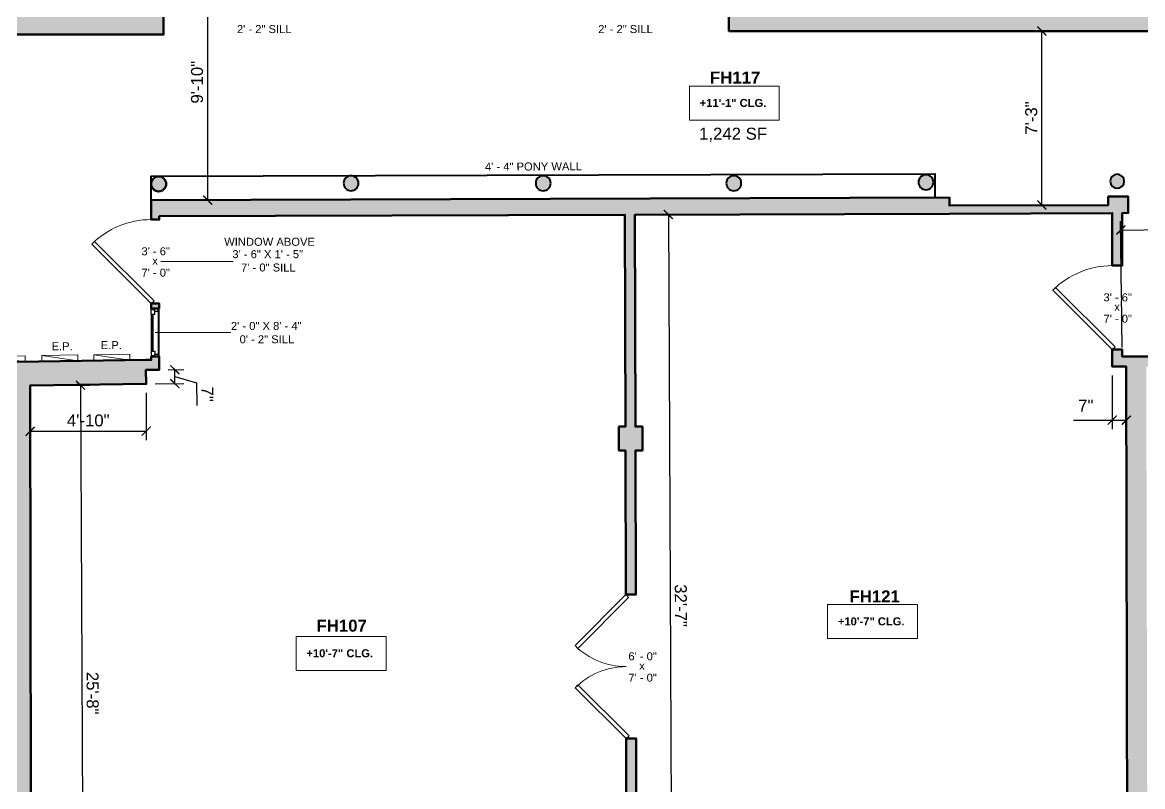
# Model space of a CAD drawing. Header units: inches. Extents: x -2078 to 106214, y -964 to 6385.
# Drawn here: x 79862 to 80421, y 3820 to 4202 of the extents above; entities that cross this region are included whole.
import ezdxf

# ---------------------------------------------------------------- set-up
doc = ezdxf.new("R2010")
doc.units = ezdxf.units.IN
doc.header["$MEASUREMENT"] = 0
for name, color, linetype, lineweight in [('A-ANNO', 2, 'Continuous', 5), ('A-ANNO-DIMS', 1, 'Continuous', 9), ('A-COLS', 3, 'Continuous', 9), ('A-DETAIL-3', 40, 'Continuous', 15), ('A-DOOR', 1, 'Continuous', 18), ('A-EQPT', 150, 'Continuous', 9), ('A-GLAZ', 2, 'Continuous', 30), ('A-WALL', 3, 'Continuous', 40), ('A-WINDOWS', 2, 'Continuous', 18)]:
    doc.layers.add(name, color=color, linetype=linetype, lineweight=lineweight)
doc.layers.add('A-HATCH', color=9, linetype='Continuous')
doc.styles.add('Arial', font='arial.ttf')
doc.styles.add('Arial_1', font='arial.ttf', dxfattribs={"height": 0.0625})
doc.styles.add('Arial_2', font='arial.ttf', dxfattribs={"height": 3})
doc.styles.add('Arial_B', font='arialbd.ttf', dxfattribs={"height": 4.5})
doc.styles.add('Arial_B_1', font='arialbd.ttf', dxfattribs={"height": 3})
doc.styles.add('JC', font='arial.ttf', dxfattribs={"height": 0.125})
doc.dimstyles.new('JC-DIMS', dxfattribs={"dimtxt": 0.125, "dimasz": 0.09375, "dimexe": 0.09375, "dimexo": 0.09375, "dimgap": 0.046875, "dimtad": 1, "dimdec": 1, "dimzin": 0, "dimdsep": 46, "dimlunit": 4, "dimtxsty": 'JC', "dimblk": 'ARCHTICK', "dimcen": 0.09, "dimclrd": 1, "dimclre": 1, "dimclrt": 256, "dimadec": 0, "dimazin": 0, "dimtfac": 1, "dimtdec": 1, "dimtofl": 0, "dimtmove": 1, "dimatfit": 3, "dimfxl": 1, "dimtolj": 1, "dimtzin": 0, "dimarcsym": 0})

# ---------------------------------------------------------------- blocks, each defined once
blk = doc.blocks.new('JC_COLUMN ROUND - COLUMN - ROUND-1489768-1ST FLOOR EXISTING MAIN FLOOR PLAN _FELDMAN HALL_')
at = {"layer": 'A-HATCH'}
blk.add_hatch(color=256, dxfattribs=at).paths.add_polyline_path([(-0.65, -3.69), (0.65, -3.69), (1.87, -3.25), (2.87, -2.41), (3.52, -1.28), (3.75, 0), (3.57, 1.16), (3.03, 2.2), (2.2, 3.03), (1.16, 3.57), (0, 3.75), (-1.16, 3.57), (-2.2, 3.03), (-3.03, 2.2), (-3.57, 1.16), (-3.75, 0), (-3.52, -1.28), (-2.87, -2.41), (-1.88, -3.25)])
at = {"layer": 'A-COLS', "lineweight": 40}
for start, end in [(90, 180), (180, 360), (360, 90)]:
    blk.add_arc((0, 0), 3.75, start, end, dxfattribs=at)
blk = doc.blocks.new('JC_COLUMN ROUND - COLUMN - ROUND-1489767-1ST FLOOR EXISTING MAIN FLOOR PLAN _FELDMAN HALL_')
at = {"layer": 'A-HATCH'}
blk.add_hatch(color=256, dxfattribs=at).paths.add_polyline_path([(-0.61, -3.45), (0.61, -3.45), (1.75, -3.03), (2.68, -2.25), (3.29, -1.2), (3.5, 0), (3.33, 1.08), (2.83, 2.06), (2.06, 2.83), (1.08, 3.33), (0, 3.5), (-1.08, 3.33), (-2.06, 2.83), (-2.83, 2.06), (-3.33, 1.08), (-3.5, 0), (-3.29, -1.2), (-2.68, -2.25), (-1.75, -3.03)])
at = {"layer": 'A-COLS', "lineweight": 40}
for start, end in [(90, 180), (180, 360), (360, 90)]:
    blk.add_arc((0, 0), 3.5, start, end, dxfattribs=at)
blk = doc.blocks.new('JC_SINGLE DOOR-NO TRIM - SINGLE DOOR-1513200-1ST FLOOR EXISTING MAIN FLOOR PLAN _FELDMAN HALL_')
at = {"layer": 'A-DOOR', "lineweight": 30}
for p, q in [((-10.11, -30.78), (19.59, -1.09)), ((21, -2.5), (-8.7, -32.2)), ((19.59, -1.09), (21, -2.5)), ((-8.7, -32.2), (-10.11, -30.78))]:
    blk.add_line(p, q, dxfattribs=at)
at = {"layer": 'A-DOOR', "lineweight": 9}
blk.add_arc((21, -2.5), 42, 180, 225, dxfattribs=at)
blk = doc.blocks.new('JC_SINGLE DOOR-NO TRIM - SINGLE DOOR-1513298-1ST FLOOR EXISTING MAIN FLOOR PLAN _FELDMAN HALL_')
at = {"layer": 'A-DOOR', "lineweight": 30}
for p, q in [((-10.11, -30.28), (19.59, -0.59)), ((21, -2), (-8.7, -31.7)), ((19.59, -0.59), (21, -2)), ((-8.7, -31.7), (-10.11, -30.28))]:
    blk.add_line(p, q, dxfattribs=at)
at = {"layer": 'A-DOOR', "lineweight": 9}
blk.add_arc((21, -2), 42, 180, 225, dxfattribs=at)
blk = doc.blocks.new('JC_FIXED WINDOW - MUNTIN - FIXED WINDOW-1513386-1ST FLOOR EXISTING MAIN FLOOR PLAN _FELDMAN HALL_')
at = {"layer": 'A-GLAZ'}
for p, q in [((-12, 2), (-12, -2)), ((-9.25, 2), (-12, 2)), ((-11.5, 2), (-11.5, 0.25)), ((-11.5, 0.25), (-10.75, 0.25)), ((-9.25, 0.25), (-10.75, 0.25)), ((-10.75, 0.25), (-10.75, -1.5)), ((-9.25, 2), (-9.25, 0.25)), ((9.25, 2), (12, 2)), ((9.25, 2), (9.25, 0.25)), ((9.25, 0.25), (11.5, 0.25)), ((10.75, 0.25), (10.75, -1.5)), ((11.5, 2), (11.5, 0.25)), ((12, 2), (12, -2)), ((-12, -1.5), (-10.75, -1.5)), ((10.75, -1.5), (12, -1.5))]:
    blk.add_line(p, q, dxfattribs=at)
at = {"layer": 'A-GLAZ', "lineweight": 9}
for p, q in [((9.25, 2), (-9.25, 2)), ((10.75, -1.5), (-10.75, -1.5))]:
    blk.add_line(p, q, dxfattribs=at)
at = {"layer": 'A-GLAZ', "lineweight": 40}
blk.add_line((-9.25, 1.12), (9.25, 1.12), dxfattribs=at)
at = {"layer": 'A-WINDOWS'}
for p, q in [((12, 2), (-12, 2)), ((-12, -2), (12, -2))]:
    blk.add_line(p, q, dxfattribs=at)
blk = doc.blocks.new('JC_DOUBLE DOOR - DOUBLE DOOR-1513580-1ST FLOOR EXISTING MAIN FLOOR PLAN _FELDMAN HALL_')
at = {"layer": 'A-DOOR', "lineweight": 30}
for p, q in [((-36, 2.5), (-10.54, 27.96)), ((-9.13, 26.54), (-34.59, 1.09)), ((-10.54, 27.96), (-9.13, 26.54)), ((10.54, 27.96), (9.13, 26.54)), ((9.13, 26.54), (34.59, 1.09)), ((36, 2.5), (10.54, 27.96)), ((-34.59, 1.09), (-36, 2.5)), ((34.59, 1.09), (36, 2.5))]:
    blk.add_line(p, q, dxfattribs=at)
at = {"layer": 'A-DOOR', "lineweight": 9}
for centre, start, end in [((-36, 2.5), 0, 45), ((36, 2.5), 135, 180)]:
    blk.add_arc(centre, 36, start, end, dxfattribs=at)
blk = doc.blocks.new('Electrical Panel - Power Panel-1543207-1ST FLOOR EXISTING MAIN FLOOR PLAN _FELDMAN HALL_')
at = {"layer": 'A-EQPT'}
for p, q in [((-15.96, 9), (2.04, 6)), ((-15.96, 9), (2.04, 9)), ((-15.96, 6), (-15.96, 9)), ((2.04, 6), (2.04, 9))]:
    blk.add_line(p, q, dxfattribs=at)
blk = doc.blocks.new('_ArchTick')
at = {"color": 0, "linetype": 'ByBlock', "const_width": 0.15}
blk.add_lwpolyline([(-0.5, -0.5), (0.5, 0.5)], dxfattribs=at)
blk = doc.blocks.new('*D2994')
at = {"layer": 'A-ANNO-DIMS', "color": 1, "lineweight": -2, "transparency": 16777216}
for p, q in [((79934.39, 4028.22), (79942.14, 4028.31)), ((79937.72, 4021.26), (79937.64, 4028.25)), ((79937.68, 4024.76), (79948.59, 4021.62)), ((79927.89, 4021.14), (79942.22, 4021.31)), ((79948.59, 4021.62), (79948.72, 4010.27))]:
    blk.add_line(p, q, dxfattribs=at)
at = {"layer": 'Defpoints', "color": 0, "transparency": 16777216}
for p in [(79929.89, 4028.17), (79937.64, 4028.25), (79923.39, 4021.09)]:
    blk.add_point(p, dxfattribs=at)
at = {"layer": 'A-ANNO-DIMS', "color": 1, "lineweight": -2, "transparency": 16777216, "xscale": 4.5, "yscale": 4.5, "zscale": 4.5}
for p, rotation in [((79937.64, 4028.25), 90.65053247499944), ((79937.72, 4021.26), 270.6505324749995)]:
    blk.add_blockref('_ArchTick', p, dxfattribs=dict(at, rotation=rotation))
at = {"layer": 'A-ANNO-DIMS', "color": 2, "transparency": 16777216, "insert": (79953.91, 4016), "char_height": 6, "width": 0.4008, "attachment_point": 5, "rotation": 270.6505, "style": 'JC'}
blk.add_mtext('\\A1;7"', dxfattribs=at)
blk = doc.blocks.new('*D2996')
at = {"layer": 'A-ANNO-DIMS', "color": 1, "lineweight": -2, "transparency": 16777216}
for p, q in [((79923.39, 4016.59), (79923.43, 3993.07)), ((79865.42, 3998.63), (79865.43, 3992.97)), ((79865.43, 3997.47), (79923.43, 3997.57))]:
    blk.add_line(p, q, dxfattribs=at)
at = {"layer": 'Defpoints', "color": 0, "transparency": 16777216}
for p in [(79923.39, 4021.09), (79865.42, 4003.13), (79923.43, 3997.57)]:
    blk.add_point(p, dxfattribs=at)
at = {"layer": 'A-ANNO-DIMS', "color": 1, "lineweight": -2, "transparency": 16777216, "xscale": 4.5, "yscale": 4.5, "zscale": 4.5}
for p, rotation in [((79865.43, 3997.47), 180.0969251615329), ((79923.43, 3997.57), 0.09692516153287654)]:
    blk.add_blockref('_ArchTick', p, dxfattribs=dict(at, rotation=rotation))
at = {"layer": 'A-ANNO-DIMS', "color": 2, "transparency": 16777216, "insert": (79894.42, 4002.83), "char_height": 6, "width": 0.4874, "attachment_point": 5, "rotation": 0.0969, "style": 'JC'}
blk.add_mtext('\\A1;4\'-10"', dxfattribs=at)
blk = doc.blocks.new('*D2998')
at = {"layer": 'A-ANNO-DIMS', "color": 1, "lineweight": -2, "transparency": 16777216}
for p, q in [((80406.07, 4025.26), (80406.07, 3998.53)), ((80413.07, 4025.26), (80413.07, 3998.53)), ((80386.78, 4003.03), (80406.07, 4003.03)), ((80406.07, 4003.03), (80413.07, 4003.03))]:
    blk.add_line(p, q, dxfattribs=at)
at = {"layer": 'Defpoints', "color": 0, "transparency": 16777216}
for p in [(80406.07, 4029.76), (80413.07, 4029.76), (80413.07, 4003.03)]:
    blk.add_point(p, dxfattribs=at)
at = {"layer": 'A-ANNO-DIMS', "color": 1, "lineweight": -2, "transparency": 16777216, "xscale": 4.5, "yscale": 4.5, "zscale": 4.5, "rotation": 180}
blk.add_blockref('_ArchTick', (80406.07, 4003.03), dxfattribs=at)
at = {"layer": 'A-ANNO-DIMS', "color": 1, "lineweight": -2, "transparency": 16777216, "xscale": 4.5, "yscale": 4.5, "zscale": 4.5}
blk.add_blockref('_ArchTick', (80413.07, 4003.03), dxfattribs=at)
at = {"layer": 'A-ANNO-DIMS', "color": 2, "transparency": 16777216, "insert": (80389.03, 4013.28), "char_height": 6, "width": 0.4008, "attachment_point": 1, "line_spacing_factor": 0.941778, "style": 'JC'}
blk.add_mtext('\\A1;7"', dxfattribs=at)
blk = doc.blocks.new('JC- existing door Tag_quad - JC- existing door Tag_quad-839775-1ST FLOOR EXISTING MAIN FLOOR PLAN _FELDMAN HALL_')
at = {"layer": 'A-ANNO', "insert": (-0.0234, 0.0378), "char_height": 0.0625, "width": 0.0505, "attachment_point": 1, "style": 'Arial_1', "bg_fill": 3, "box_fill_scale": 1.25, "bg_fill_color": 256, "bg_fill_true_color": 13158600, "bg_fill_transparency": 0}
blk.add_mtext('x', dxfattribs=at)
blk = doc.blocks.new('*D3004')
at = {"layer": 'A-ANNO-DIMS', "color": 1, "lineweight": -2, "transparency": 16777216}
for p, q in [((79952.95, 4230.95), (79958.61, 4230.95)), ((79954.11, 4112.95), (79954.11, 4230.95)), ((79930.39, 4112.95), (79958.61, 4112.95))]:
    blk.add_line(p, q, dxfattribs=at)
at = {"layer": 'Defpoints', "color": 0, "transparency": 16777216}
for p in [(79948.45, 4230.95), (79954.11, 4230.95), (79925.89, 4112.95)]:
    blk.add_point(p, dxfattribs=at)
at = {"layer": 'A-ANNO-DIMS', "color": 1, "lineweight": -2, "transparency": 16777216, "xscale": 4.5, "yscale": 4.5, "zscale": 4.5}
for p, rotation in [((79954.11, 4230.95), 90), ((79954.11, 4112.95), 270)]:
    blk.add_blockref('_ArchTick', p, dxfattribs=dict(at, rotation=rotation))
at = {"layer": 'A-ANNO-DIMS', "color": 2, "transparency": 16777216, "insert": (79948.8, 4171.95), "char_height": 6, "width": 0.4874, "attachment_point": 5, "rotation": 90, "style": 'JC'}
blk.add_mtext('\\A1;9\'-10"', dxfattribs=at)
blk = doc.blocks.new('*D3006')
at = {"layer": 'A-ANNO-DIMS', "color": 1, "lineweight": -2, "transparency": 16777216}
for p, q in [((80369.78, 4197.54), (80375.43, 4197.54)), ((80370.93, 4110.54), (80370.93, 4197.54)), ((80399.57, 4110.54), (80366.43, 4110.54))]:
    blk.add_line(p, q, dxfattribs=at)
at = {"layer": 'Defpoints', "color": 0, "transparency": 16777216}
for p in [(80365.28, 4197.54), (80370.93, 4197.54), (80404.07, 4110.54)]:
    blk.add_point(p, dxfattribs=at)
at = {"layer": 'A-ANNO-DIMS', "color": 1, "lineweight": -2, "transparency": 16777216, "xscale": 4.5, "yscale": 4.5, "zscale": 4.5}
for p, rotation in [((80370.93, 4197.54), 90), ((80370.93, 4110.54), 270)]:
    blk.add_blockref('_ArchTick', p, dxfattribs=dict(at, rotation=rotation))
at = {"layer": 'A-ANNO-DIMS', "color": 2, "transparency": 16777216, "insert": (80365.62, 4154.04), "char_height": 6, "width": 0.4008, "attachment_point": 5, "rotation": 90, "style": 'JC'}
blk.add_mtext('\\A1;7\'-3"', dxfattribs=at)
blk = doc.blocks.new('*D3008')
at = {"layer": 'A-ANNO-DIMS', "color": 1, "lineweight": -2, "transparency": 16777216}
for p, q in [((80172.03, 4105.72), (80188.77, 4105.8)), ((80184.27, 4105.78), (80186.08, 3714.78)), ((80187.23, 3714.79), (80181.58, 3714.76))]:
    blk.add_line(p, q, dxfattribs=at)
at = {"layer": 'Defpoints', "color": 0, "transparency": 16777216}
for p in [(80167.53, 4105.7), (80186.08, 3714.78), (80191.73, 3714.81)]:
    blk.add_point(p, dxfattribs=at)
at = {"layer": 'A-ANNO-DIMS', "color": 1, "lineweight": -2, "transparency": 16777216, "xscale": 4.5, "yscale": 4.5, "zscale": 4.5}
for p, rotation in [((80184.27, 4105.78), 90.26532806930128), ((80186.08, 3714.78), 270.2653280693013)]:
    blk.add_blockref('_ArchTick', p, dxfattribs=dict(at, rotation=rotation))
at = {"layer": 'A-ANNO-DIMS', "color": 2, "transparency": 16777216, "insert": (80190.49, 3910.3), "char_height": 6, "width": 0.4874, "attachment_point": 5, "rotation": 270.2653, "style": 'JC'}
blk.add_mtext('\\A1;32\'-7"', dxfattribs=at)
blk = doc.blocks.new('*D3010')
at = {"layer": 'A-ANNO-DIMS', "color": 1, "lineweight": -2, "transparency": 16777216}
for p, q in [((79869.89, 4020.39), (79895.06, 4020.51)), ((79890.56, 4020.48), (79891.98, 3712.49)), ((79893.14, 3712.49), (79887.48, 3712.47))]:
    blk.add_line(p, q, dxfattribs=at)
at = {"layer": 'Defpoints', "color": 0, "transparency": 16777216}
for p in [(79865.39, 4020.37), (79891.98, 3712.49), (79897.64, 3712.51)]:
    blk.add_point(p, dxfattribs=at)
at = {"layer": 'A-ANNO-DIMS', "color": 1, "lineweight": -2, "transparency": 16777216, "xscale": 4.5, "yscale": 4.5, "zscale": 4.5}
for p, rotation in [((79890.56, 4020.48), 90.2658598859503), ((79891.98, 3712.49), 270.2658598859503)]:
    blk.add_blockref('_ArchTick', p, dxfattribs=dict(at, rotation=rotation))
at = {"layer": 'A-ANNO-DIMS', "color": 2, "transparency": 16777216, "insert": (79896.58, 3866.51), "char_height": 6, "width": 0.4874, "attachment_point": 5, "rotation": 270.2659, "style": 'JC'}
blk.add_mtext('\\A1;25\'-8"', dxfattribs=at)
blk = doc.blocks.new('*D3012')
at = {"layer": 'A-ANNO-DIMS', "color": 1, "lineweight": -2, "transparency": 16777216}
for p, q in [((80411.02, 4039.26), (80410.27, 4102.54)), ((80410.32, 4098.04), (80501.32, 4099.11)), ((80501.3, 4100.27), (80501.37, 4094.61))]:
    blk.add_line(p, q, dxfattribs=at)
at = {"layer": 'Defpoints', "color": 0, "transparency": 16777216}
for p in [(80501.25, 4104.77), (80501.32, 4099.11), (80411.07, 4034.76)]:
    blk.add_point(p, dxfattribs=at)
at = {"layer": 'A-ANNO-DIMS', "color": 1, "lineweight": -2, "transparency": 16777216, "xscale": 4.5, "yscale": 4.5, "zscale": 4.5}
for p, rotation in [((80410.32, 4098.04), 180.6758256512816), ((80501.32, 4099.11), 0.6758256512815601)]:
    blk.add_blockref('_ArchTick', p, dxfattribs=dict(at, rotation=rotation))
at = {"layer": 'A-ANNO-DIMS', "color": 2, "transparency": 16777216, "insert": (80455.76, 4103.82), "char_height": 6, "width": 0.4008, "attachment_point": 5, "rotation": 0.6758, "style": 'JC'}
blk.add_mtext('\\A1;7\'-7"', dxfattribs=at)

msp = doc.modelspace()

# ---------------------------------------------------------------- hatches: boundary and pattern name
at = {"layer": 'A-HATCH'}
for points in [[(80026.379, 4117.76), (80027.603, 4118.205), (80028.601, 4119.042), (80029.252, 4120.17), (80029.478, 4121.453), (80029.295, 4122.612), (80028.762, 4123.657), (80027.932, 4124.487), (80026.887, 4125.019), (80025.728, 4125.203), (80024.569, 4125.019), (80023.524, 4124.487), (80022.694, 4123.657), (80022.162, 4122.612), (80021.978, 4121.453), (80022.204, 4120.17), (80022.856, 4119.042), (80023.853, 4118.205), (80025.077, 4117.76)], [(80122.379, 4117.76), (80123.603, 4118.205), (80124.601, 4119.042), (80125.252, 4120.17), (80125.478, 4121.453), (80125.295, 4122.612), (80124.762, 4123.657), (80123.932, 4124.487), (80122.887, 4125.019), (80121.728, 4125.203), (80120.569, 4125.019), (80119.524, 4124.487), (80118.694, 4123.657), (80118.162, 4122.612), (80117.978, 4121.453), (80118.204, 4120.17), (80118.856, 4119.042), (80119.853, 4118.205), (80121.077, 4117.76)], [(80216.327, 4117.76), (80217.629, 4117.76), (80218.853, 4118.205), (80219.851, 4119.042), (80220.502, 4120.17), (80220.728, 4121.453), (80220.545, 4122.612), (80220.012, 4123.657), (80219.182, 4124.487), (80218.137, 4125.019), (80216.978, 4125.203), (80215.819, 4125.019), (80214.774, 4124.487), (80213.944, 4123.657), (80213.412, 4122.612), (80213.228, 4121.453), (80213.454, 4120.17), (80214.106, 4119.042), (80215.103, 4118.205)], [(80313.629, 4118.26), (80314.853, 4118.705), (80315.851, 4119.542), (80316.502, 4120.67), (80316.728, 4121.953), (80316.545, 4123.112), (80316.012, 4124.157), (80315.182, 4124.987), (80314.137, 4125.519), (80312.978, 4125.703), (80311.819, 4125.519), (80310.774, 4124.987), (80309.944, 4124.157), (80309.412, 4123.112), (80309.228, 4121.953), (80309.454, 4120.67), (80310.106, 4119.542), (80311.103, 4118.705), (80312.327, 4118.26)]]:
    msp.add_hatch(color=256, dxfattribs=at).paths.add_polyline_path(points)

# ---------------------------------------------------------------- linework, layer by layer
at = {"layer": 'A-ANNO'}
msp.add_line((79927.894, 4046.776), (79965.719, 4046.776), dxfattribs=at)
at = {"layer": 'A-ANNO', "flags": 128}
for points in [[(80194.802, 4170.041), (80239.713, 4170.041), (80239.713, 4152.973), (80194.802, 4152.973)], [(80263.844, 3910.867), (80308.755, 3910.867), (80308.755, 3893.799), (80263.844, 3893.799)], [(79998.296, 3894.933), (80043.207, 3894.933), (80043.207, 3877.864), (79998.296, 3877.864)]]:
    msp.add_lwpolyline(points, close=True, dxfattribs=at)
at = {"layer": 'A-COLS', "lineweight": 40}
for centre, start, end in [((80025.728, 4121.453), 90, 180), ((80025.728, 4121.453), 0, 90), ((80121.728, 4121.453), 90, 180), ((80121.728, 4121.453), 0, 90), ((80216.978, 4121.453), 90, 180), ((80216.978, 4121.453), 0, 90), ((80312.978, 4121.953), 90, 180), ((80312.978, 4121.953), 0, 90), ((80025.728, 4121.453), 180, 0), ((80121.728, 4121.453), 180, 0), ((80216.978, 4121.453), 180, 0), ((80312.978, 4121.953), 180, 0)]:
    msp.add_arc(centre, 3.75, start, end, dxfattribs=at)
at = {"layer": 'A-DETAIL-3', "lineweight": 9}
for p, q in [((80167.531, 4105.699), (80167.531, 4104.699)), ((79865.387, 4020.368), (79865.387, 4019.618))]:
    msp.add_line(p, q, dxfattribs=at)
at = {"layer": 'A-WALL', "lineweight": 60}
for points in [[(79934.33, 4236.953), (79923.968, 4236.939), (79924.021, 4205.785), (79643.779, 4205.785), (79643.779, 4539.814), (79668.779, 4539.814), (79668.779, 4564.814), (79710.79, 4564.862), (79710.78, 4572.862), (79633.779, 4572.774), (79633.779, 4195.785), (79932.037, 4195.785), (79931.978, 4230.953), (79934.33, 4230.953)], [(80211.83, 4230.953), (80214.275, 4230.953), (80214.522, 4197.535), (80425.279, 4197.535), (80425.279, 4231.761), (80426.703, 4231.761), (80426.703, 4237.761), (80416.279, 4237.761), (80416.279, 4207.535), (80222.448, 4207.535), (80222.231, 4237.012), (80214.231, 4237.012), (80214.231, 4236.953), (80211.83, 4236.953)], [(80324.687, 4110.233), (80324.687, 4110.233)], [(79929.894, 4058.776), (79929.894, 4061.276), (79925.894, 4061.276), (79925.894, 4058.776)]]:
    msp.add_lwpolyline(points, close=True, dxfattribs=at)
at = {"layer": 'A-WALL'}
msp.add_lwpolyline([(79925.867, 4121.235), (79925.855, 4124.953), (80317.353, 4126.221), (80317.392, 4114.221), (79925.894, 4112.953), (79925.868, 4120.991)], dxfattribs=at)
at = {"layer": 'A-WALL', "lineweight": 60}
msp.add_lwpolyline([(79929.597, 4124.859, 0.4142136), (79925.847, 4121.109, 1), (79933.347, 4121.109, 0.4142136)], format="xyb", close=True, dxfattribs=at)
for points in [[(80450.095, 4034.761), (80411.07, 4034.761), (80411.07, 4038.261), (80406.07, 4038.261), (80406.07, 4029.761), (80413.07, 4029.761), (80413.735, 3715.835)], [(80106.536, 3592.367), (80097.061, 3592.367), (80095.689, 3731.743), (80105.629, 3731.743), (80105.629, 3736.743), (80090.64, 3736.743), (80090.869, 3713.411), (79865.909, 3712.367), (79865.388, 4020.267), (79923.387, 4021.093), (79923.273, 4028.092), (79929.894, 4028.167), (79929.894, 4034.776), (79925.894, 4034.776), (79925.894, 4033.122), (79923.216, 4033.091), (79837.614, 4031.873)], [(80168.403, 3771.607), (80168.215, 3843.831), (80163.215, 3843.818), (80163.403, 3771.607)]]:
    msp.add_lwpolyline(points, dxfattribs=at)

# ---------------------------------------------------------------- block references
at = {"layer": 'A-COLS'}
msp.add_blockref('JC_COLUMN ROUND - COLUMN - ROUND-1489768-1ST FLOOR EXISTING MAIN FLOOR PLAN _FELDMAN HALL_', (79929.597, 4121.109), dxfattribs=at)
at = {"layer": 'A-EQPT', "rotation": 0.8157800115354799}
for p in [(79887.266, 4026.579), (79913.264, 4026.949), (79861.019, 4026.205)]:
    msp.add_blockref('Electrical Panel - Power Panel-1543207-1ST FLOOR EXISTING MAIN FLOOR PLAN _FELDMAN HALL_', p, dxfattribs=at)
at = {"layer": 'A-HATCH'}
msp.add_blockref('JC_COLUMN ROUND - COLUMN - ROUND-1489767-1ST FLOOR EXISTING MAIN FLOOR PLAN _FELDMAN HALL_', (80408.573, 4122.417), dxfattribs=at)
at = {"layer": 'A-WINDOWS', "rotation": 89.99999999999993}
msp.add_blockref('JC_FIXED WINDOW - MUNTIN - FIXED WINDOW-1513386-1ST FLOOR EXISTING MAIN FLOOR PLAN _FELDMAN HALL_', (79927.894, 4046.776), dxfattribs=at)

# ---------------------------------------------------------------- texts
at = {"layer": 'A-ANNO', "attachment_point": 1}
for s, insert, char_height, width, style in [('2\' - 2" SILL', (79968.72, 4200.517), 4, 34.138, 'Arial_2'), ('2\' - 2" SILL', (80149.22, 4200.517), 4, 34.138, 'Arial_2'), ('FH117', (80205.062, 4177.276), 6, 58.782, 'Arial_B'), ('+11\'-1" CLG.', (80199.922, 4163.588), 4, 41.814, 'Arial_B_1'), ('1,242 SF', (80199.602, 4149.202), 6, 41.41, 'Arial'), ('WINDOW ABOVE', (79962.362, 4094.167), 4, 52.318, 'Arial_2'), ('3\' - 6" X 1\' - 5"', (79966.444, 4087.987), 4, 52.318, 'Arial_2'), ('7\' - 0" SILL', (79970.778, 4081.32), 4, 52.318, 'Arial_2'), ('2\' - 0" X 8\' - 4"', (79965.719, 4052.108), 4, 44.642, 'Arial_2'), ('E.P.', (79876.108, 4041.975), 4, 13.332, 'Arial_2'), ('E.P.', (79900.664, 4042.521), 4, 13.332, 'Arial_2'), ('0\' - 2" SILL', (79970.053, 4045.441), 4, 34.138, 'Arial_2'), ('FH121', (80274.784, 3917.9), 6, 38.986, 'Arial_B'), ('FH107', (80008.484, 3903.268), 6, 75.346, 'Arial_B'), ('+10\'-7" CLG.', (80268.964, 3904.414), 4, 41.814, 'Arial_B_1'), ('+10\'-7" CLG.', (80003.416, 3888.479), 4, 41.814, 'Arial_B_1')]:
    msp.add_mtext(s, dxfattribs=dict(at, insert=insert, char_height=char_height, width=width, style=style))
at = {"layer": 'A-ANNO', "insert": (80092.647, 4131.731), "char_height": 4, "width": 61.408, "attachment_point": 1, "rotation": 0.18563, "style": 'Arial_2'}
msp.add_mtext('4\' - 4" PONY WALL', dxfattribs=at)
at = {"layer": 'A-ANNO', "char_height": 4, "width": 17.978, "attachment_point": 1, "style": 'Arial_2', "bg_fill": 3, "box_fill_scale": 1.25, "bg_fill_color": 256, "bg_fill_true_color": 13158600, "bg_fill_transparency": 0}
for s, insert in [('3\' - 6"', (79921.008, 4089.413)), ('7\' - 0"', (79921.008, 4078.732)), ('3\' - 6"', (80401.684, 4066.398)), ('7\' - 0"', (80401.684, 4055.717)), ('6\' - 0"', (80164.292, 3886.961)), ('7\' - 0"', (80164.292, 3876.28))]:
    msp.add_mtext(s, dxfattribs=dict(at, insert=insert))

# ---------------------------------------------------------------- dimensions: what is measured, and where the dimension line sits
at = {"layer": 'A-ANNO-DIMS'}
for base, p1, p2, angle, picture, middle in [((79954.111, 4230.953), (79925.894, 4112.953), (79948.454, 4230.953), 90, '*D3004', (79948.797, 4171.953)), ((80370.933, 4197.535), (80404.073, 4110.535), (80365.276, 4197.535), 90, '*D3006', (80365.617, 4154.035)), ((79937.643, 4028.255), (79923.387, 4021.093), (79929.894, 4028.167), 270.65053, '*D2994', (79953.869, 4019.426)), ((79923.427, 3997.569), (79865.417, 4003.128), (79923.387, 4021.093), 0.09693, '*D2996', (79894.418, 4002.834)), ((79891.985, 3712.488), (79865.387, 4020.368), (79897.641, 3712.514), 270.26586, '*D3010', (79896.583, 3866.511))]:
    dim = msp.add_linear_dim(base=base, p1=p1, p2=p2, angle=angle, dimstyle='JC-DIMS', override={"dimclrt": 2}, dxfattribs=at)
    dim.commit()
    dim.dimension.update_dxf_attribs({"geometry": picture, "text_midpoint": middle})
dim = msp.add_linear_dim(base=(80413.07, 4003.033), p1=(80406.07, 4029.761), p2=(80413.07, 4029.761), dimstyle='JC-DIMS', override={"dimclrt": 2}, dxfattribs=at)
dim.commit()
dim.dimension.update_dxf_attribs({"geometry": '*D2998', "text_midpoint": (80392.454, 4010.822), "dimtype": 160})

# ---------------------------------------------------------------- next in the draw order: hatches: boundary and pattern name
at = {"layer": 'A-HATCH'}
h = msp.add_hatch(color=256, dxfattribs=at)
h.dxf.hatch_style = 1
h.paths.add_polyline_path([(79668.779, 4564.814), (79710.79, 4564.862), (79710.78, 4572.862), (79633.779, 4572.774), (79633.779, 4195.785), (79932.037, 4195.785), (79931.978, 4230.953), (79934.33, 4230.953), (79934.33, 4236.953), (79923.968, 4236.939), (79924.021, 4205.785), (79643.779, 4205.785), (79643.779, 4539.814), (79668.779, 4539.814)])
h.paths.add_polyline_path([(79850.78, 4573.022), (79848.78, 4573.019), (79848.789, 4565.019), (79850.79, 4565.022)])
h.paths.add_polyline_path([(79931.779, 4565.114), (79934.107, 4565.117), (79934.098, 4573.117), (79898.78, 4573.076), (79898.79, 4565.076), (79923.779, 4565.105), (79923.779, 4338.953), (79931.779, 4338.953)])
h.paths.add_polyline_path([(80037.08, 4236.953), (80031.33, 4236.953), (80031.33, 4230.953), (80037.08, 4230.953)])
h.paths.add_polyline_path([(80114.83, 4236.953), (80109.08, 4236.953), (80109.08, 4230.953), (80114.83, 4230.953)])
h.paths.add_polyline_path([(80425.279, 4231.761), (80426.703, 4231.761), (80426.703, 4237.761), (80416.279, 4237.761), (80416.279, 4207.535), (80222.448, 4207.535), (80222.231, 4237.012), (80214.231, 4237.012), (80214.231, 4236.953), (80211.83, 4236.953), (80211.83, 4230.953), (80214.275, 4230.953), (80214.522, 4197.535), (80425.279, 4197.535)])
h.paths.add_polyline_path([(80219.808, 4565.443), (80222.498, 4565.446), (80222.489, 4573.446), (80186.395, 4573.405), (80186.404, 4565.405), (80187.246, 4565.406), (80186.191, 4542.407), (80211.978, 4542.407), (80213.479, 4338.95), (80221.479, 4339.009)])
h.paths.add_polyline_path([(80138.395, 4573.35), (80136.098, 4573.347), (80136.107, 4565.347), (80138.404, 4565.35)])
h.paths.add_polyline_path([(80426.989, 4573.68), (80424.489, 4573.677), (80424.498, 4565.677), (80426.998, 4565.68)])
h.paths.add_polyline_path([(80507.778, 4566.891), (80536.556, 4566.055), (80550.932, 4565.368), (80565.292, 4564.41), (80579.631, 4563.184), (80593.945, 4561.688), (80608.229, 4559.924), (80606.751, 4549.288), (80614.675, 4548.188), (80617.254, 4566.751, 0.0457909), (80475.848, 4573.99), (80475.848, 4573.735), (80474.989, 4573.734), (80474.998, 4565.734), (80475.848, 4565.735), (80475.848, 4541.736), (80499.848, 4541.736), (80500.687, 4237.761), (80498.703, 4237.761), (80498.703, 4231.761), (80500.703, 4231.761), (80500.795, 4198.339), (80508.795, 4198.361), (80508.778, 4204.524), (80519.002, 4205.727), (80518.301, 4211.686), (80508.762, 4210.563), (80508.065, 4463.007), (80541.039, 4463.007), (80541.039, 4486.007), (80597.214, 4480.64), (80597.211, 4480.615, -0.0018245), (80605.084, 4479.149), (80606.605, 4478.859), (80608.862, 4488.608, 0.0005516), (80606.462, 4489.066), (80609.721, 4512.53), (80601.798, 4513.631), (80597.903, 4485.597), (80540.442, 4491.087), (80507.978, 4494.494)])
h.paths.add_polyline_path([(80620.82, 4223.756), (80613.642, 4222.911), (80614.344, 4216.952), (80619.838, 4217.598), (80640.259, 4208.146), (80642.779, 4213.591)])
h.paths.add_polyline_path([(80708.119, 4183.348), (80705.599, 4177.903), (80725.598, 4168.646), (80728.649, 4163.892), (80733.699, 4167.133), (80729.704, 4173.358)])
h.paths.add_polyline_path([(80703.209, 4465.783, 0.0093863), (80690.698, 4469.662), (80688.44, 4459.912), (80689.182, 4459.71), (80689.924, 4459.507), (80687.793, 4452.894), (80695.408, 4450.441), (80697.554, 4457.104), (80698.521, 4456.792), (80699.488, 4456.478)])
h.paths.add_polyline_path([(80787.197, 4432.087, 0.0005455), (80785.845, 4432.734), (80782.124, 4423.429), (80782.291, 4423.35)])
h.paths.add_polyline_path([(80874.38, 4382.082, 0.0045647), (80863.929, 4389.003), (80859.022, 4380.266), (80859.729, 4379.805), (80860.435, 4379.344), (80856.603, 4373.486), (80863.297, 4369.107), (80867.104, 4374.926), (80867.672, 4374.545), (80868.239, 4374.163)])
h.paths.add_polyline_path([(80949.486, 4323.371, 0.0019454), (80945.502, 4326.93), (80939.36, 4319.011, -0.0014762), (80942.34, 4316.349)])
h.paths.add_polyline_path([(81007.327, 4249.121), (81007.504, 4248.908), (81015.207, 4255.284), (81010.337, 4261.168, 0.0011011), (81008.359, 4263.455), (81001.212, 4256.433), (81001.714, 4255.854), (81002.214, 4255.275), (80790.213, 4079.086), (80785.554, 4086.344), (80780.505, 4083.103), (80785.562, 4075.224), (80780.902, 4071.354), (80786.013, 4065.2), (80806.602, 4082.297), (80833.902, 4049.316), (80840.064, 4054.417), (80812.756, 4087.408)])
h.paths.add_polyline_path([(81072.594, 4185.953), (81064.891, 4179.577), (81092.309, 4146.452), (80971.033, 4045.124), (80925.009, 4100.475), (80920.396, 4096.639), (80937.019, 4076.647), (80939.326, 4078.565), (80948.916, 4067.031), (80946.609, 4065.113), (80966.429, 4041.277), (80898.156, 3984.234), (80863.019, 4026.685), (80856.856, 4021.583), (80935.285, 3926.831), (80941.447, 3931.932), (80907.721, 3972.679), (80976.019, 4029.743), (81005.749, 3993.989), (81008.056, 3995.907), (81017.646, 3984.373), (81015.339, 3982.455), (81022.053, 3974.381), (81026.666, 3978.217), (80980.624, 4033.59), (81101.873, 4134.897), (81127.39, 4104.069), (81135.094, 4110.446)])
h.paths.add_polyline_path([(81189.878, 4028.576), (81197.582, 4034.952), (81192.48, 4041.115), (81184.777, 4034.739), (80991.171, 3871.86), (80964.402, 3904.2), (80958.239, 3899.099), (80992.831, 3857.308), (80998.994, 3862.409), (80996.272, 3865.697)], flags=17)
h.paths.add_polyline_path([(79746.936, 4053.607), (79583.042, 4107.764), (79599.796, 4098.092), (79583.67, 4100.935), (79579.32, 4088.984), (79679.614, 4055.842), (79679.614, 3874.786), (79857.634, 3874.786), (79858.295, 3484.367), (80170.315, 3484.367), (80169.548, 3590.089), (80424.001, 3590.089), (80424.001, 3590.363), (80821.541, 3591.296), (80913.234, 3668.227), (80977.185, 3590.966), (81025.415, 3631.48), (81084.245, 3560.218), (81383.734, 3810.056), (81360.815, 3837.744), (81353.112, 3831.368), (81354.221, 3830.028), (81332.882, 3811.899), (81348.415, 3793.616), (81175.401, 3649.285), (81050.801, 3799.819), (81044.638, 3794.718), (81103.367, 3723.765), (81096.892, 3718.325), (81100.751, 3713.731), (81107.193, 3719.143), (81169.258, 3644.16), (81094.004, 3581.383), (81032.249, 3656.189), (81073.185, 3690.576), (81069.326, 3695.17), (81028.429, 3660.816), (81011.529, 3681.288), (81003.522, 3674.678), (81003.325, 3674.912), (81000.119, 3672.218), (81027.133, 3640.059), (81025.889, 3639.014), (80998.875, 3671.173), (80995.668, 3668.48), (80995.81, 3668.312), (80995.334, 3667.919), (81019.049, 3639.192), (80978.465, 3605.102), (80926.812, 3667.507), (80967.662, 3701.821), (80968.011, 3701.405), (80975.668, 3707.837), (80975.319, 3708.253), (80986.86, 3717.948), (80973.353, 3734.028), (80908.848, 3679.843), (80888.385, 3704.566), (80872.208, 3691.176), (80893.855, 3665.022), (80817.892, 3601.288), (80543.969, 3600.644), (80543.969, 3626.291), (80527.126, 3626.291), (80530.288, 3629.453), (80449.918, 3719.022), (80446.762, 3715.866), (80446.762, 3732.866), (80423.699, 3732.866), (80423.07, 4029.761), (80450.095, 4029.761), (80450.095, 4034.761), (80411.07, 4034.761), (80411.07, 4038.261), (80406.07, 4038.261), (80406.07, 4029.761), (80413.07, 4029.761), (80413.735, 3715.835), (80411.785, 3715.826), (80411.812, 3709.826), (80413.748, 3709.835), (80413.98, 3600.089), (80335.98, 3600.089), (80335.98, 3709.475), (80340.063, 3709.494), (80340.035, 3715.494), (80296.036, 3715.29), (80296.064, 3709.29), (80330.98, 3709.452), (80330.98, 3600.089), (80252.98, 3600.089), (80252.98, 3628.839), (80247.98, 3628.839), (80247.98, 3600.089), (80169.475, 3600.089), (80169.306, 3623.388), (80162.306, 3623.338), (80162.531, 3592.367), (80154.133, 3592.367, -0.0313422), (80154.321, 3589.367, -0.0313422), (80154.133, 3586.367), (80162.575, 3586.367), (80163.264, 3491.367), (79866.283, 3491.367), (79865.918, 3707.367), (80090.918, 3708.411), (80092.119, 3586.367), (80106.51, 3586.367, -0.0313422), (80106.321, 3589.367, -0.0313422), (80106.51, 3592.367), (80097.061, 3592.367), (80095.689, 3731.743), (80105.629, 3731.743), (80105.629, 3736.743), (80090.64, 3736.743), (80090.869, 3713.411), (79865.909, 3712.367), (79865.388, 4020.267), (79923.387, 4021.093), (79923.273, 4028.092), (79929.894, 4028.167), (79929.894, 4034.776), (79925.894, 4034.776), (79925.894, 4033.122), (79923.216, 4033.091), (79837.614, 4031.873), (79805.925, 4031.449), (79805.964, 4024.47), (79805.979, 4023.449), (79830.614, 4023.794), (79830.614, 3886.786), (79825.529, 3886.786), (79825.529, 3881.786), (79686.614, 3881.786), (79686.614, 4023.773), (79761.975, 4024.2), (79761.936, 4031.2), (79759.936, 4031.188), (79759.936, 4044.966), (79746.936, 4044.966)])
h.paths.add_polyline_path([(79929.894, 4061.276), (79925.894, 4061.276), (79925.894, 4058.776), (79929.894, 4058.776)], flags=17)
h.paths.add_polyline_path([(80324.674, 4114.233), (79925.894, 4112.941), (79925.894, 4103.276), (79929.894, 4103.276), (79929.894, 4104.953), (80162.531, 4105.707), (80162.807, 3999.835), (80159.569, 3999.835), (80159.569, 3987.835), (80162.839, 3987.835), (80163.027, 3915.817), (80168.027, 3915.831), (80167.839, 3987.835), (80171.319, 3987.835), (80171.319, 3999.835), (80167.807, 3999.835), (80167.531, 4105.723), (80324.7, 4106.233), (80406.07, 4106.543), (80406.07, 4080.261), (80411.07, 4080.261), (80411.07, 4106.562), (80414.073, 4106.573), (80414.073, 4114.792), (80404.073, 4114.792), (80404.073, 4110.535), (80324.687, 4110.233)])
h.paths.add_polyline_path([(80169.808, 3759.607), (80171.764, 3759.607), (80171.764, 3771.607), (80168.403, 3771.607), (80168.215, 3843.831), (80163.215, 3843.818), (80163.403, 3771.607), (80159.764, 3771.607), (80159.764, 3759.607), (80161.808, 3759.607), (80161.725, 3736.743), (80153.629, 3736.743), (80153.629, 3731.743), (80161.706, 3731.743), (80161.644, 3714.667), (80162.045, 3659.337), (80169.045, 3659.387), (80168.687, 3708.7), (80247.98, 3709.067), (80247.98, 3664.839), (80252.98, 3664.839), (80252.98, 3709.09), (80260.064, 3709.123), (80260.036, 3715.123), (80169.644, 3714.704)], flags=17)
h.paths.add_polyline_path([(80509.211, 4023.406), (80508.369, 4094.809, -0.087484), (80597.708, 4077.725), (80601.067, 4085.005, 0.0881942), (80508.274, 4102.811), (80507.997, 4126.341), (80500.997, 4126.258), (80502.076, 4034.761), (80492.095, 4034.761), (80492.095, 4029.761), (80501.135, 4029.761), (80501.328, 4013.432, -0.0113152), (80509.329, 4013.4, -0.2110837), (80638.461, 3952.179), (80712.128, 3864.01), (80721.872, 3872.157), (80774.969, 3808.653), (80784.861, 3796.702), (80781.091, 3793.675), (80789.855, 3782.757), (80793.789, 3785.916), (80849.253, 3718.908), (80865.43, 3732.298), (80798.798, 3812.799), (80852.061, 3856.521), (80845.642, 3864.341), (80853.372, 3870.685), (80787.013, 3951.526), (80779.284, 3945.181), (80782.193, 3941.637), (80769.445, 3931.172), (80741.661, 3966.048), (80753.905, 3976.099), (80756.443, 3973.007), (80764.172, 3979.352), (80726.597, 4025.127), (80708.245, 4010.063, 0.0892154), (80633.756, 4069.925), (80630.397, 4062.644, -0.0884811), (80702.059, 4004.985, -0.0085918), (80707.854, 3998.098), (80713.751, 4002.939), (80733.078, 3979.394), (80743.905, 3988.281), (80750.733, 3979.963), (80733.907, 3966.152), (80770.3, 3920.47), (80733.703, 3889.87), (80715.685, 3911.42), (80697.937, 3896.591), (80646.084, 3958.651, 0.2117349)])
h.paths.add_polyline_path([(79746.385, 4123.331), (79733.71, 4123.331), (79733.71, 4116.331), (79746.385, 4116.331)])
h.paths.add_polyline_path([(81027.846, 3827.551), (81026.412, 3829.284), (81020.249, 3824.183), (81021.684, 3822.45)], flags=17)
h.paths.add_polyline_path([(80375.785, 3715.659), (80374.035, 3715.651), (80374.063, 3709.651), (80375.813, 3709.659)], flags=17)

# ---------------------------------------------------------------- next in the draw order: linework, layer by layer
at = {"layer": 'A-DETAIL-3', "lineweight": 9}
msp.add_line((79929.894, 4082.276), (79966.894, 4082.276), dxfattribs=at)

# ---------------------------------------------------------------- next in the draw order: block references
at = {"layer": 'A-DOOR'}
for name, p, rotation in [('JC_SINGLE DOOR-NO TRIM - SINGLE DOOR-1513298-1ST FLOOR EXISTING MAIN FLOOR PLAN _FELDMAN HALL_', (79927.894, 4082.276), 269.9999999999999), ('JC_SINGLE DOOR-NO TRIM - SINGLE DOOR-1513200-1ST FLOOR EXISTING MAIN FLOOR PLAN _FELDMAN HALL_', (80408.57, 4059.261), 269.9999999999999), ('JC_DOUBLE DOOR - DOUBLE DOOR-1513580-1ST FLOOR EXISTING MAIN FLOOR PLAN _FELDMAN HALL_', (80165.621, 3879.824), 90.14961880103499)]:
    msp.add_blockref(name, p, dxfattribs=dict(at, rotation=rotation))

# ---------------------------------------------------------------- next in the draw order: block references
at = {"layer": 'A-ANNO', "xscale": 64, "yscale": 64, "zscale": 64}
for p in [(79927.894, 4082.276), (80408.57, 4059.261), (80171.177, 3879.824)]:
    msp.add_blockref('JC- existing door Tag_quad - JC- existing door Tag_quad-839775-1ST FLOOR EXISTING MAIN FLOOR PLAN _FELDMAN HALL_', p, dxfattribs=at)

# ---------------------------------------------------------------- next in the draw order: linework, layer by layer
at = {"layer": 'A-WALL', "lineweight": 60}
msp.add_lwpolyline([(80324.701, 4106.233), (80406.07, 4106.543), (80406.07, 4080.261), (80411.07, 4080.261), (80411.07, 4106.562), (80414.073, 4106.573), (80414.073, 4114.792), (80404.073, 4114.792), (80404.073, 4110.535), (80324.687, 4110.233), (80324.674, 4114.233), (79925.894, 4112.941), (79925.894, 4103.276), (79929.894, 4103.276), (79929.894, 4104.953), (80162.531, 4105.707), (80162.807, 3999.835), (80159.569, 3999.835), (80159.569, 3987.835), (80162.839, 3987.835), (80163.027, 3915.817), (80168.027, 3915.831), (80167.839, 3987.835), (80171.319, 3987.835), (80171.319, 3999.835), (80167.807, 3999.835), (80167.531, 4105.723), (80324.7, 4106.233)], dxfattribs=at)

# ---------------------------------------------------------------- next in the draw order: dimensions: what is measured, and where the dimension line sits
at = {"layer": 'A-ANNO-DIMS'}
for base, p1, p2, angle, picture, middle in [((80186.077, 3714.781), (80167.531, 4105.699), (80191.733, 3714.807), 270.26533, '*D3008', (80190.487, 3910.303)), ((80501.317, 4099.109), (80411.07, 4034.761), (80501.251, 4104.765), 0.67583, '*D3012', (80455.759, 4103.822))]:
    dim = msp.add_linear_dim(base=base, p1=p1, p2=p2, angle=angle, dimstyle='JC-DIMS', override={"dimclrt": 2}, dxfattribs=at)
    dim.commit()
    dim.dimension.update_dxf_attribs({"geometry": picture, "text_midpoint": middle})

doc.saveas('drawing.dxf')
